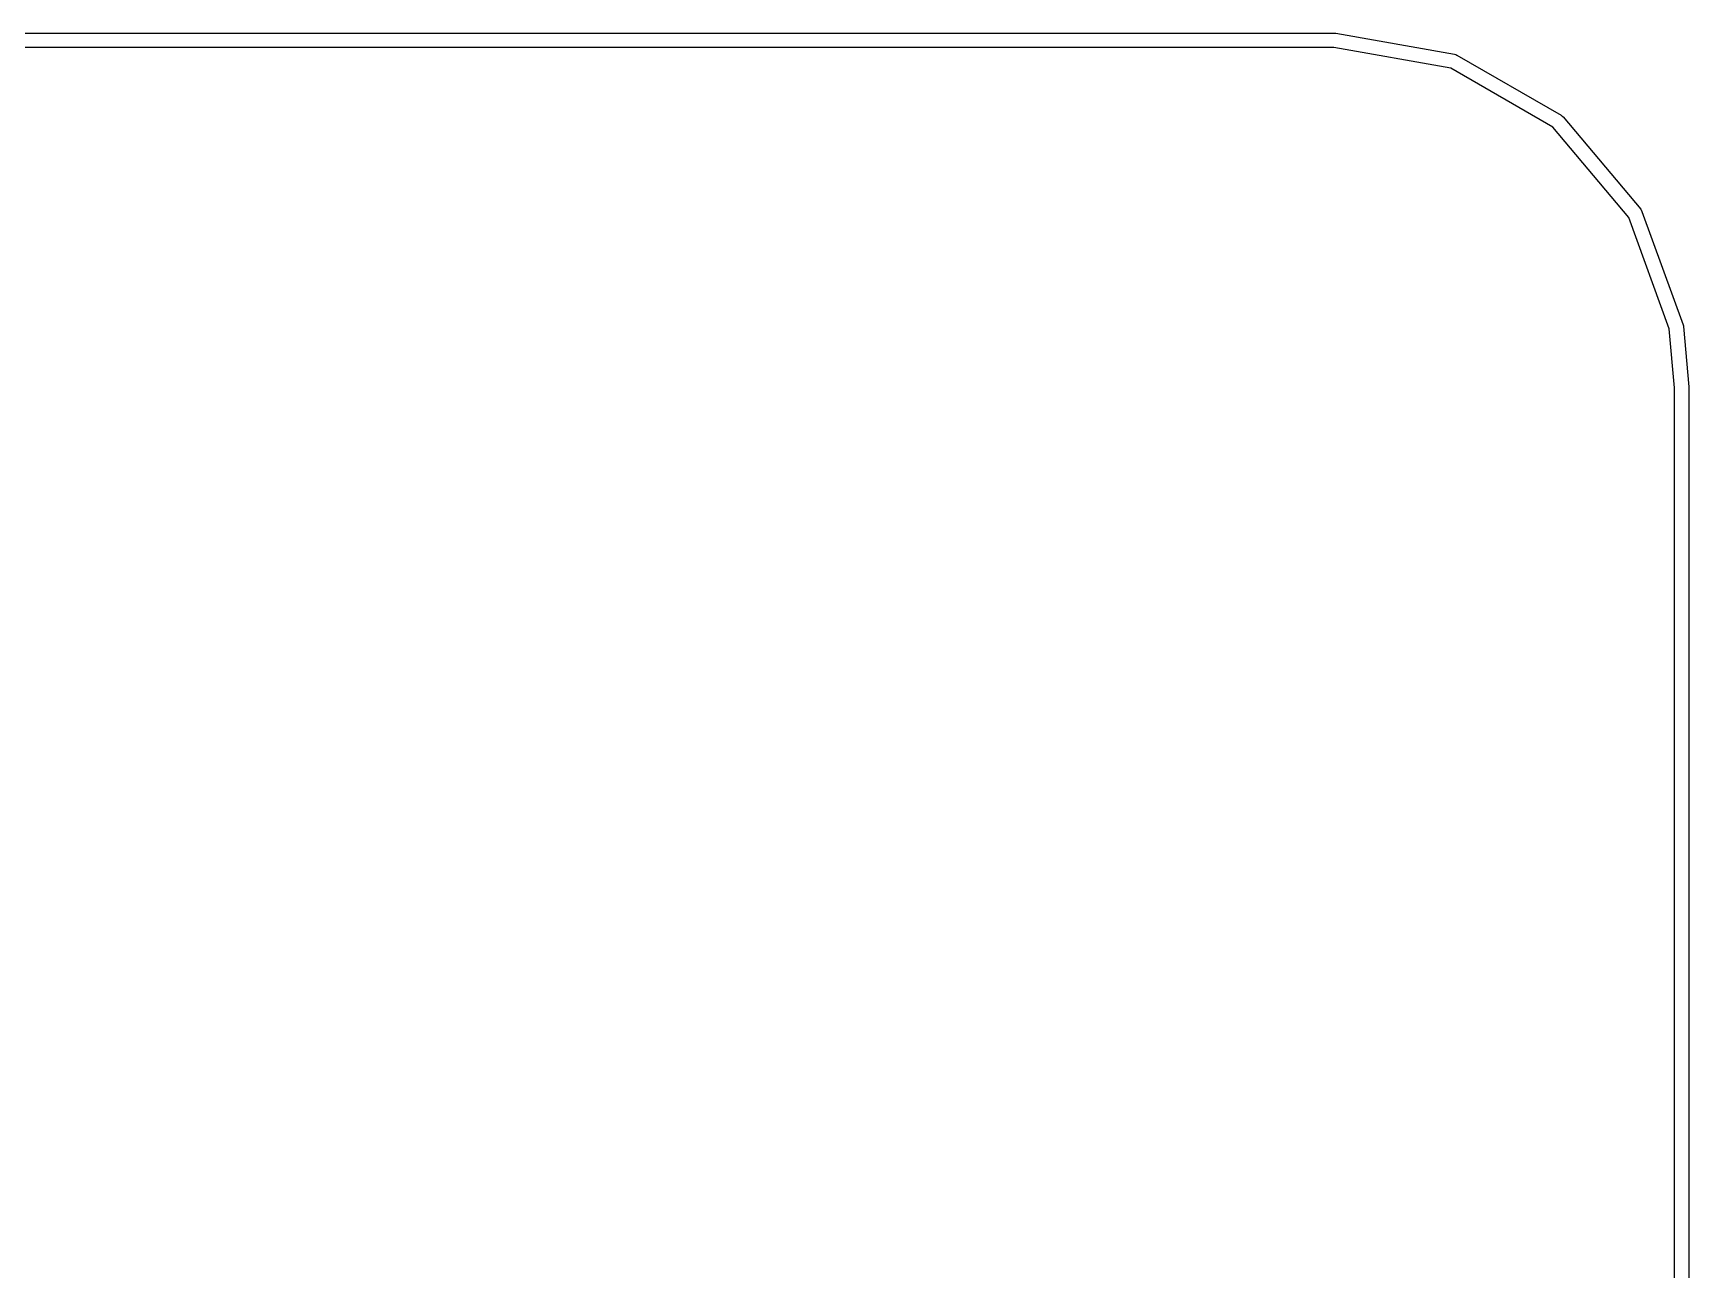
# Model space of a CAD drawing. Extents: x -0.1 to 56.4, y -14.9 to 17.1.
# Drawn here: x 11.4 to 22.85, y 8.5 to 17.05 of the extents above; entities that cross this region are included whole.
import ezdxf

# ---------------------------------------------------------------- set-up
doc = ezdxf.new("R2010")
doc.units = 0
doc.header["$MEASUREMENT"] = 0
doc.layers.add('BLACK', color=7, linetype='CONTINUOUS')

msp = doc.modelspace()

# ---------------------------------------------------------------- linework, layer by layer
at = {"layer": 'Black'}
for p, q in [((2.4, 17.05), (20.4, 17.05)), ((20.3956, 16.95), (2.40219, 16.95)), ((21.2035, 16.8076), (20.3956, 16.95)), ((20.4, 17.05), (20.4043, 17.0492)), ((20.4043, 17.0492), (20.4087, 17.0492)), ((20.4087, 17.0492), (21.2295, 16.9045)), ((21.2295, 16.9045), (21.2295, 16.9045)), ((21.2295, 16.9045), (21.2389, 16.9011)), ((21.2389, 16.9011), (21.2458, 16.8986)), ((21.2458, 16.8986), (21.2459, 16.8986)), ((21.2459, 16.8986), (21.9677, 16.4818)), ((21.9101, 16.3996), (21.2035, 16.8076)), ((22.4345, 15.7746), (21.9101, 16.3996)), ((21.9677, 16.4818), (21.9677, 16.4818)), ((21.9677, 16.4818), (21.9743, 16.4762)), ((21.9743, 16.4762), (21.981, 16.4706)), ((21.981, 16.4706), (21.981, 16.4706)), ((21.981, 16.4706), (22.5168, 15.8321)), ((22.5168, 15.8321), (22.5168, 15.8321)), ((22.5168, 15.8321), (22.5254, 15.8171)), ((22.5254, 15.8171), (22.8105, 15.0339)), ((22.7143, 15.0058), (22.4345, 15.7746)), ((22.75, 14.5978), (22.7143, 15.0058)), ((22.8105, 15.0339), (22.8117, 15.0274)), ((22.8117, 15.0274), (22.8133, 15.0211)), ((22.8133, 15.0211), (22.8498, 14.6044)), ((22.75, 0.05), (22.75, 14.5978)), ((22.8498, 14.6044), (22.8496, 14.6022)), ((22.8496, 14.6022), (22.85, 14.6)), ((22.85, 14.6), (22.85, 0))]:
    msp.add_line(p, q, dxfattribs=at)

doc.saveas('drawing.dxf')
